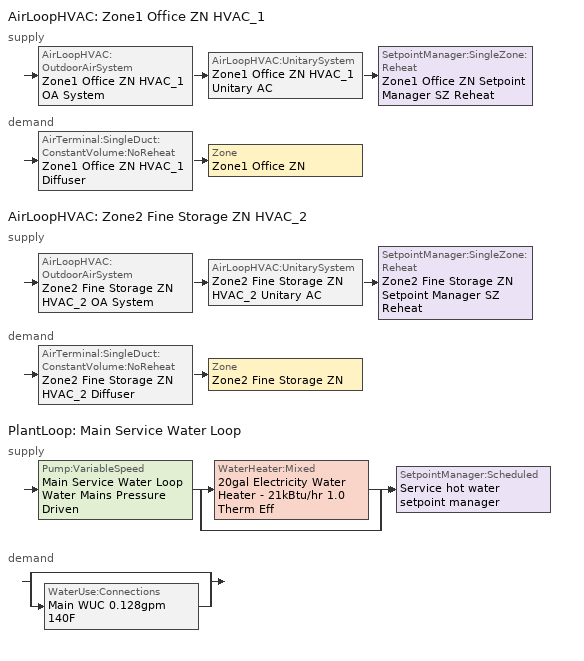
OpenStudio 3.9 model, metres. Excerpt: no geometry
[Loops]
AirLoopHVAC 'Zone1 Office ZN HVAC_1'
 supply: AirLoopHVAC:OutdoorAirSystem 'Zone1 Office ZN HVAC_1 OA System' > AirLoopHVAC:UnitarySystem 'Zone1 Office ZN HVAC_1 Unitary AC' > SetpointManager:SingleZone:Reheat 'Zone1 Office ZN Setpoint Manager SZ Reheat'
 demand: AirTerminal:SingleDuct:ConstantVolume:NoReheat 'Zone1 Office ZN HVAC_1 Diffuser' > Zone 'Zone1 Office ZN'
AirLoopHVAC 'Zone2 Fine Storage ZN HVAC_2'
 supply: AirLoopHVAC:OutdoorAirSystem 'Zone2 Fine Storage ZN HVAC_2 OA System' > AirLoopHVAC:UnitarySystem 'Zone2 Fine Storage ZN HVAC_2 Unitary AC' > SetpointManager:SingleZone:Reheat 'Zone2 Fine Storage ZN Setpoint Manager SZ Reheat'
 demand: AirTerminal:SingleDuct:ConstantVolume:NoReheat 'Zone2 Fine Storage ZN HVAC_2 Diffuser' > Zone 'Zone2 Fine Storage ZN'
PlantLoop 'Main Service Water Loop'
 supply: Pump:VariableSpeed 'Main Service Water Loop Water Mains Pressure Driven' > split
  | WaterHeater:Mixed '20gal Electricity Water Heater - 21kBtu/hr 1.0 Therm Eff'
  | bypass
  join > SetpointManager:Scheduled 'Service hot water setpoint manager'
 demand: split
  | bypass
  | WaterUse:Connections 'Main WUC 0.128gpm 140F'
[Sizing:Zone] Zone Cooling Design Supply Air Temperature Input Method=SupplyAirTemperature; Zone Cooling Design Supply Air Temperature {C}=12.7778; Zone Cooling Design Supply Air Temperature Difference {deltaC}=11.11; Zone Heating Design Supply Air Temperature Input Method=SupplyAirTemperature; Zone Heating Design Supply Air Temperature {C}=50; Zone Heating Design Supply Air Temperature Difference {deltaC}=11.11; Zone Cooling Design Supply Air Humidity Ratio {kg-H2O/kg-air}=0.0085; Zone Heating Design Supply Air Humidity Ratio {kg-H2O/kg-air}=0.008; Cooling Design Air Flow Method=DesignDay; Heating Design Air Flow Method=DesignDay; Heating Maximum Air Flow Fraction=1; Account for Dedicated Outdoor Air System=No; Dedicated Outdoor Air System Control Strategy=NeutralSupplyAir; Dedicated Outdoor Air Low Setpoint Temperature for Design {C}=autosize; Dedicated Outdoor Air High Setpoint Temperature for Design {C}=autosize; Zone Load Sizing Method=Sensible Load Only No Latent Load; Zone Latent Cooling Design Supply Air Humidity Ratio Input Method=HumidityRatioDifference; Zone Cooling Design Supply Air Humidity Ratio Difference {kgWater/kgDryAir}=0.005; Zone Latent Heating Design Supply Air Humidity Ratio Input Method=HumidityRatioDifference; Zone Humidification Design Supply Air Humidity Ratio Difference {kgWater/kgDryAir}=0.005; Sizing Option=Coincident
Zone1 Office ZN; Zone2 Fine Storage ZN
[Zone equipment]
Zone1 Office ZN: Zone1 Office ZN HVAC_1 Diffuser
Zone2 Fine Storage ZN: Zone2 Fine Storage ZN HVAC_2 Diffuser
[AirLoopHVAC] Availability Schedule=Warehouse FanSched; Design Supply Air Flow Rate {m3/s}=autosize; Design Return Air Flow Fraction of Supply Air Flow=1
Zone1 Office ZN HVAC_1; Zone2 Fine Storage ZN HVAC_2
[Sizing:System] Type of Load to Size On=Sensible; Design Outdoor Air Flow Rate {m3/s}=Autosize; Central Heating Maximum System Air Flow Ratio=1; Preheat Design Temperature {C}=7.22222; Preheat Design Humidity Ratio {kg-H2O/kg-Air}=0.008; Precool Design Temperature {C}=12.7778; Precool Design Humidity Ratio {kg-H2O/kg-Air}=0.008; Central Cooling Design Supply Air Temperature {C}=12.7778; Central Heating Design Supply Air Temperature {C}=50; Sizing Option=Coincident; 100% Outdoor Air in Cooling=No; 100% Outdoor Air in Heating=No; Central Cooling Design Supply Air Humidity Ratio {kg-H2O/kg-Air}=0.0085; Central Heating Design Supply Air Humidity Ratio {kg-H2O/kg-Air}=0.008; Cooling Design Air Flow Method=DesignDay; Heating Design Air Flow Method=DesignDay; System Outdoor Air Method=ZoneSum; Zone Maximum Outdoor Air Fraction=1; Cooling Supply Air Flow Rate Per Floor Area {m3/s-m2}=0.00996765; Cooling Fraction of Autosized Cooling Supply Air Flow Rate=1; Cooling Supply Air Flow Rate Per Unit Cooling Capacity {m3/s-W}=3.94755e-05; Heating Supply Air Flow Rate Per Floor Area {m3/s-m2}=0.00996765; Heating Fraction of Autosized Heating Supply Air Flow Rate=1; Heating Fraction of Autosized Cooling Supply Air Flow Rate=1; Heating Supply Air Flow Rate Per Unit Heating Capacity {m3/s-W}=3.15882e-05; Cooling Design Capacity Method=CoolingDesignCapacity; Cooling Design Capacity {W}=autosize; Cooling Design Capacity Per Floor Area {W/m2}=234.7; Fraction of Autosized Cooling Design Capacity=1; Heating Design Capacity Method=HeatingDesignCapacity; Heating Design Capacity {W}=autosize; Heating Design Capacity Per Floor Area {W/m2}=157; Fraction of Autosized Heating Design Capacity=1; Central Cooling Capacity Control Method=OnOff; Occupant Diversity=autosize
Zone1 Office ZN HVAC_1; Zone2 Fine Storage ZN HVAC_2
[SetpointManager:SingleZone:Reheat] Minimum Supply Air Temperature {C}=12.7778; Maximum Supply Air Temperature {C}=50
Name | Control Zone | Setpoint Node or NodeList
Zone1 Office ZN Setpoint Manager SZ Reheat | Zone1 Office ZN | Zone1 Office ZN HVAC_1 Supply Outlet Node
Zone2 Fine Storage ZN Setpoint Manager SZ Reheat | Zone2 Fine Storage ZN | Zone2 Fine Storage ZN HVAC_2 Supply Outlet Node
[Coil:Heating:Gas] Availability Schedule=Always On Discrete; Nominal Capacity {W}=AutoSize; On Cycle Parasitic Electric Load {W}=0; Off Cycle Parasitic Gas Load {W}=0
Name | Gas Burner Efficiency
Zone1 Office ZN HVAC_1 Gas Htg Coil 123kBtu/hr 0.81 AFUE | 0.81
Zone2 Fine Storage ZN HVAC_2 Gas Htg Coil 374kBtu/hr 0.8 Thermal Eff | 0.8
[Coil:Heating:Electric] Availability Schedule=Always Off Discrete; Efficiency=1; Nominal Capacity {W}=0
Zone1 Office ZN HVAC_1 No Heat; Zone2 Fine Storage ZN HVAC_2 No Heat
[Coil:Cooling:DX:TwoSpeed] Availability Schedule=Always On Discrete; Rated High Speed Total Cooling Capacity {W}=Autosize; Rated High Speed Sensible Heat Ratio=Autosize; Rated High Speed Air Flow Rate {m3/s}=Autosize; Rated High Speed Evaporator Fan Power Per Volume Flow Rate 2017 {W/(m3/s)}=773.3; Rated High Speed Evaporator Fan Power Per Volume Flow Rate 2023 {W/(m3/s)}=934.4; Unit Internal Static Air Pressure {Pa}=773.3; Total Cooling Capacity Function of Temperature Curve=CoilClgDXQRatio_fTwbToadbSI; Total Cooling Capacity Function of Flow Fraction Curve=CoilClgDXSnglQRatio_fCFMRatio; Energy Input Ratio Function of Temperature Curve=CoilClgDXEIRRatio_fTwbToadbSI; Energy Input Ratio Function of Flow Fraction Curve=CoilClgDXSnglEIRRatio_fCFMRatio; Part Load Fraction Correlation Curve=CoilClgDXEIRRatio_fQFrac; Rated Low Speed Total Cooling Capacity {W}=Autosize; Rated Low Speed Sensible Heat Ratio=0.69; Rated Low Speed Air Flow Rate {m3/s}=Autosize; Rated Low Speed Evaporator Fan Power Per Volume Flow Rate 2017 {W/(m3/s)}=773.3; Rated Low Speed Evaporator Fan Power Per Volume Flow Rate 2023 {W/(m3/s)}=934.4; Low Speed Total Cooling Capacity Function of Temperature Curve=CoilClgDXQRatio_fTwbToadbSI; Low Speed Energy Input Ratio Function of Temperature Curve=CoilClgDXEIRRatio_fTwbToadbSI; Condenser Type=AirCooled; Minimum Outdoor Dry-Bulb Temperature for Compressor Operation {C}=-25; High Speed Evaporative Condenser Effectiveness=0.9; High Speed Evaporative Condenser Air Flow Rate {m3/s}=Autosize; High Speed Evaporative Condenser Pump Rated Power Consumption {W}=Autosize; Low Speed Evaporative Condenser Effectiveness=0.9; Low Speed Evaporative Condenser Air Flow Rate {m3/s}=Autosize; Low Speed Evaporative Condenser Pump Rated Power Consumption {W}=Autosize; Basin Heater Capacity {W/K}=10; Basin Heater Setpoint Temperature {C}=2
Name | Rated High Speed COP {W/W} | Rated Low Speed COP {W/W}
Zone1 Office ZN HVAC_1 2spd DX AC Clg Coil 59kBtu/hr 13.4SEER | 3.721984 | 3.721984
Zone2 Fine Storage ZN HVAC_2 2spd DX AC Clg Coil 195kBtu/hr 14IEER | 3.60792 | 3.60792
[Fan:OnOff] Availability Schedule=Always On Discrete; Pressure Rise {Pa}=622.722; Maximum Flow Rate {m3/s}=autosize; Motor In Airstream Fraction=1
Name | Fan Total Efficiency | Motor Efficiency | Fan Power Ratio Function of Speed Ratio Curve | Fan Efficiency Ratio Function of Speed Ratio Curve
Zone1 Office ZN HVAC_1 Fan | 0.56225 | 0.865 | Fan On Off Power Curve | Fan On Off Efficiency Curve
Zone2 Fine Storage ZN HVAC_2 Fan | 0.58175 | 0.895 | Fan On Off Power Curve 1 | Fan On Off Efficiency Curve 1
[AirLoopHVAC:UnitarySystem] Control Type=Load; Dehumidification Control Type=None; Availability Schedule=Warehouse FanSched; Fan Placement=DrawThrough; DX Heating Coil Sizing Ratio=1; Use DOAS DX Cooling Coil=No; DOAS DX Cooling Coil Leaving Minimum Air Temperature {C}=2; Latent Load Control=SensibleOnlyLoadControl; Supply Air Flow Rate Method During Cooling Operation=SupplyAirFlowRate; Supply Air Flow Rate During Cooling Operation {m3/s}=Autosize; Supply Air Flow Rate Method During Heating Operation=SupplyAirFlowRate; Supply Air Flow Rate During Heating Operation {m3/s}=Autosize; Supply Air Flow Rate Method When No Cooling or Heating is Required=None; No Load Supply Air Flow Rate Control Set To Low Speed=Yes; Maximum Supply Air Temperature {C}=80; Maximum Outdoor Dry-Bulb Temperature for Supplemental Heater Operation {C}=21; Ancilliary On-Cycle Electric Power {W}=0; Ancilliary Off-Cycle Electric Power {W}=0
Name | Controlling Zone or Thermostat Location | Supply Fan | Supply Air Fan Operating Mode Schedule | Heating Coil | Cooling Coil | Supplemental Heating Coil
Zone1 Office ZN HVAC_1 Unitary AC | Zone1 Office ZN | Zone1 Office ZN HVAC_1 Fan | Warehouse FanSched - adjusted | Zone1 Office ZN HVAC_1 Gas Htg Coil 123kBtu/hr 0.81 AFUE | Zone1 Office ZN HVAC_1 2spd DX AC Clg Coil 59kBtu/hr 13.4SEER | Zone1 Office ZN HVAC_1 No Heat
Zone2 Fine Storage ZN HVAC_2 Unitary AC | Zone2 Fine Storage ZN | Zone2 Fine Storage ZN HVAC_2 Fan | Warehouse FanSched | Zone2 Fine Storage ZN HVAC_2 Gas Htg Coil 374kBtu/hr 0.8 Thermal Eff | Zone2 Fine Storage ZN HVAC_2 2spd DX AC Clg Coil 195kBtu/hr 14IEER | Zone2 Fine Storage ZN HVAC_2 No Heat
[Controller:OutdoorAir] Minimum Outdoor Air Flow Rate {m3/s}=autosize; Maximum Outdoor Air Flow Rate {m3/s}=Autosize; Economizer Control Type=DifferentialEnthalpy; Economizer Control Action Type=ModulateFlow; Lockout Type=LockoutWithHeating; Minimum Limit Type=FixedMinimum; Minimum Outdoor Air Schedule=Warehouse MinOA_MotorizedDamper_Sched; High Humidity Control=No; High Humidity Outdoor Air Flow Ratio=1; Control High Indoor Humidity Based on Outdoor Humidity Ratio=Yes; Heat Recovery Bypass Control Type=BypassWhenWithinEconomizerLimits; Economizer Operation Staging=InterlockedWithMechanicalCooling
Name | Maximum Fraction of Outdoor Air Schedule | Controller Mechanical Ventilation
Zone1 Office ZN HVAC_1 OA System Controller | ems_Zone1_Office_ZN_HVAC_1_maxOASch | Controller Mechanical Ventilation 1
Zone2 Fine Storage ZN HVAC_2 OA System Controller | ems_Zone2_Fine_Storage_ZN_HVAC_2_maxOASch | Controller Mechanical Ventilation 2
[Controller:MechanicalVentilation] Availability Schedule=Always On Discrete
Controller Mechanical Ventilation 1; Controller Mechanical Ventilation 2
[AirLoopHVAC:OutdoorAirSystem]
Name | Controller
Zone1 Office ZN HVAC_1 OA System | Zone1 Office ZN HVAC_1 OA System Controller
Zone2 Fine Storage ZN HVAC_2 OA System | Zone2 Fine Storage ZN HVAC_2 OA System Controller
[AirTerminal:SingleDuct:ConstantVolume:NoReheat] Availability Schedule=Always On Discrete; Maximum Air Flow Rate {m3/s}=AutoSize
Zone1 Office ZN HVAC_1 Diffuser; Zone2 Fine Storage ZN HVAC_2 Diffuser
[PlantLoop]
Main Service Water Loop: Glycol Concentration=0; Maximum Loop Temperature {C}=60; Minimum Loop Temperature {C}=0; Plant Loop Volume {m3}=Autocalculate; Load Distribution Scheme=Optimal
[Sizing:Plant]
Main Service Water Loop: Loop Type=Heating; Design Loop Exit Temperature {C}=60; Loop Design Temperature Difference {deltaC}=5; Sizing Option=NonCoincident; Zone Timesteps in Averaging Window=1; Coincident Sizing Factor Mode=None
[SetpointManager:Scheduled]
Service hot water setpoint manager: Control Variable=Temperature; Schedule=Service Water Loop Temp - 140F; Setpoint Node or NodeList=Main Service Water Loop Supply Outlet Node
[Pump:VariableSpeed]
Main Service Water Loop Water Mains Pressure Driven: Rated Pump Head {Pa}=0.001; Motor Efficiency=1; Coefficient 1 of the Part Load Performance Curve=0; Coefficient 2 of the Part Load Performance Curve=3.2485; Coefficient 3 of the Part Load Performance Curve=-4.7443; Coefficient 4 of the Part Load Performance Curve=2.5294; Pump Control Type=Intermittent; Skin Loss Radiative Fraction=0.5; Design Power Sizing Method=PowerPerFlowPerPressure; Design Electric Power per Unit Flow Rate {W/(m3/s)}=348701.1; Design Shaft Power per Unit Flow Rate per Unit Head {W-s/m3-Pa}=1.28205; Design Minimum Flow Rate Fraction=0
[WaterHeater:Mixed]
20gal Electricity Water Heater - 21kBtu/hr 1.0 Therm Eff: Tank Volume {m3}=0.0757082; Setpoint Temperature Schedule=Service Water Loop Temp - 140F; Deadband Temperature Difference {deltaC}=2; Maximum Temperature Limit {C}=60; Heater Control Type=Cycle; Heater Maximum Capacity {W}=6154.75; Heater Fuel Type=Electricity; Heater Thermal Efficiency=1; Off Cycle Parasitic Fuel Consumption Rate {W}=481; Off Cycle Parasitic Fuel Type=Electricity; Off Cycle Parasitic Heat Fraction to Tank=0; On Cycle Parasitic Fuel Consumption Rate {W}=481; On Cycle Parasitic Fuel Type=Electricity; On Cycle Parasitic Heat Fraction to Tank=0; Ambient Temperature Indicator=ThermalZone; Ambient Temperature Thermal Zone=Zone1 Office ZN; Off Cycle Loss Coefficient to Ambient Temperature {W/K}=1.05846; On Cycle Loss Coefficient to Ambient Temperature {W/K}=1.05846; Use Side Effectiveness=1; Source Side Effectiveness=1; Use Side Design Flow Rate {m3/s}=autosize; Source Side Design Flow Rate {m3/s}=autosize; Indirect Water Heating Recovery Time {hr}=1.5; Source Side Flow Control Mode=IndirectHeatPrimarySetpoint
[WaterHeater:Sizing]
20gal Electricity Water Heater - 21kBtu/hr 1.0 Therm Eff: Design Mode=PeakDraw; Time Storage Can Meet Peak Draw {hr}=0.538503; Time for Tank Recovery {hr}=1; Nominal Tank Volume for Autosizing Plant Connections {m3}=1
[WaterUse:Equipment:Definition]
Main 0.128gpm 140F: Peak Flow Rate {m3/s}=8.07469e-06; Target Temperature Schedule=Mixed Water At Faucet Temp - 140F; Sensible Fraction Schedule=Fraction Sensible - 0.2; Latent Fraction Schedule=Fraction Latent - 0.05
[WaterUse:Equipment]
Main Service Water Use 0.128gpm 140F: Water Use Equipment Definition=Main 0.128gpm 140F; Flow Rate Fraction Schedule=Warehouse Office DHW Schedule
[WaterUse:Connections]
Main WUC 0.128gpm 140F: Drain Water Heat Exchanger Type=None; Drain Water Heat Exchanger Destination=Plant; Water Use Equipment Name 1=Main Service Water Use 0.128gpm 140F
[Schedule:Constant]
Name | Value
Always On Discrete | 1
Always Off Discrete | 0
[Schedule:Ruleset]
Name | Default Day Schedule | Summer Design Day Schedule | Winter Design Day Schedule
Warehouse FanSched | Warehouse FanSched Default | Warehouse FanSched Summer Design Day | Warehouse FanSched Winter Design Day
Warehouse MinOA_MotorizedDamper_Sched | Warehouse MinOA_MotorizedDamper_Sched Default | Warehouse MinOA_MotorizedDamper_Sched Summer Design Day | Warehouse MinOA_MotorizedDamper_Sched Winter Design Day
Service Water Loop Temp - 140F | Service Water Loop Temp - 140F Default
Warehouse Office DHW Schedule | Warehouse Office DHW Schedule Default | Warehouse Office DHW Schedule Summer Design Day | Warehouse Office DHW Schedule Winter Design Day
Fraction Sensible - 0.2 | Fraction Sensible - 0.2 Default
Fraction Latent - 0.05 | Fraction Latent - 0.05 Default
Mixed Water At Faucet Temp - 140F | Mixed Water At Faucet Temp - 140F Default
ems_Zone1_Office_ZN_HVAC_1_maxOASch | ems_Zone1_Office_ZN_HVAC_1_maxOASch_Default
Warehouse FanSched - adjusted | Warehouse FanSched Default 1 | Warehouse FanSched Summer Design Day 1 | Warehouse FanSched Winter Design Day 1
ems_Zone2_Fine_Storage_ZN_HVAC_2_maxOASch | ems_Zone2_Fine_Storage_ZN_HVAC_2_maxOASch_Default
[Schedule:Day]
Warehouse FanSched Default; Warehouse MinOA_MotorizedDamper_Sched Default: No, 24, 0, 0
Warehouse FanSched Sat|Wkdy Day: No, 7, 0, 0, 18, 0, 1, 24, 0, 0
Warehouse FanSched Winter Design Day; Warehouse FanSched Summer Design Day; Warehouse MinOA_MotorizedDamper_Sched Winter Design Day; Warehouse MinOA_MotorizedDamper_Sched Summer Design Day; Warehouse FanSched Summer Design Day 1; Warehouse FanSched Winter Design Day 1: No, 24, 0, 1
Warehouse MinOA_MotorizedDamper_Sched Sat|Wkdy Day: No, 8, 0, 0, 18, 0, 1, 24, 0, 0
Service Water Loop Temp - 140F Default; Mixed Water At Faucet Temp - 140F Default: 24, 0, 60
Warehouse Office DHW Schedule Default; Warehouse Office DHW Schedule Winter Design Day; Warehouse Office DHW Schedule Summer Design Day: No, 6, 0, 0, 7, 0, 0.05, 8, 0, 0.101, 9, 0, 0.399, 11, 0, 0.501, 12, 0, 0.696, 13, 0, 0.9, 14, 0, 0.798, 15, 0, 0.696, 16, 0, 0.798, 17, 0, 0.297, 18, 0, 0.05, 24, 0, 0
Warehouse Office DHW Schedule Sun Day: No, 24, 0, 0.015
Fraction Sensible - 0.2 Default: 24, 0, 0.2
Fraction Latent - 0.05 Default: 24, 0, 0.05
ems_Zone1_Office_ZN_HVAC_1_maxOASch_Default; ems_Zone2_Fine_Storage_ZN_HVAC_2_maxOASch_Default: 24, 0, 0.75
Warehouse FanSched Default 1: No, 12, 0, 0, 13, 0, 0, 24, 0, 0
Warehouse FanSched Sat|Wkdy Day 1: No, 7, 0, 0, 12, 0, 1, 13, 0, 0, 18, 0, 1, 24, 0, 0
[Schedule:Rule] Rule Order=0; Date Specification Type=DateRange; Start Month=1; Start Day=1; End Month=12; End Day=31
Name | Schedule Ruleset | Day Schedule | Apply Monday | Apply Tuesday | Apply Wednesday | Apply Thursday | Apply Friday | Apply Saturday | Apply Sunday
Schedule Rule 15 | Warehouse FanSched | Warehouse FanSched Sat|Wkdy Day | Yes | Yes | Yes | Yes | Yes | Yes
Schedule Rule 16 | Warehouse MinOA_MotorizedDamper_Sched | Warehouse MinOA_MotorizedDamper_Sched Sat|Wkdy Day | Yes | Yes | Yes | Yes | Yes | Yes
Schedule Rule 17 | Warehouse Office DHW Schedule | Warehouse Office DHW Schedule Sun Day |  |  |  |  |  |  | Yes
Schedule Rule 19 | Warehouse FanSched - adjusted | Warehouse FanSched Sat|Wkdy Day 1 | Yes | Yes | Yes | Yes | Yes | Yes
[Curve:Exponent] Coefficient1 Constant=1; Coefficient2 Constant=0; Coefficient3 Constant=0; Minimum Value of x=0; Maximum Value of x=1
Fan On Off Power Curve; Fan On Off Power Curve 1
[Curve:Cubic] Maximum Value of x=1
Name | Coefficient1 Constant | Coefficient2 x | Coefficient3 x**2 | Coefficient4 x**3 | Minimum Value of x
Fan On Off Efficiency Curve; Fan On Off Efficiency Curve 1 | 1 | 0 | 0 | 0 | 0
CoilClgDXEIRRatio_fQFrac | 0 | 5.1091 | -8.5515 | 4.4744 | 0.7
[Curve:Biquadratic] Minimum Value of x=13.89; Maximum Value of x=25; Minimum Value of y=23.89; Maximum Value of y=46.11; Minimum Curve Output=0.77
Name | Coefficient1 Constant | Coefficient2 x | Coefficient3 x**2 | Coefficient4 y | Coefficient5 y**2 | Coefficient6 x*y | Maximum Curve Output
CoilClgDXQRatio_fTwbToadbSI | 0.86779 | 0.014245 | 0.000554 | -0.007569 | 3.2e-05 | -0.000191 | 1.29
CoilClgDXEIRRatio_fTwbToadbSI | 0.116709 | 0.028458 | -0.000411 | 0.021422 | 0.000162 | -0.00068 | 1.33
[Curve:Quadratic]
Name | Coefficient1 Constant | Coefficient2 x | Coefficient3 x**2 | Minimum Value of x | Maximum Value of x
CoilClgDXSnglQRatio_fCFMRatio | 0.8 | 0.2 | 0 | 0.5 | 1.5
CoilClgDXSnglEIRRatio_fCFMRatio | 1.156 | -0.1816 | 0.0256 | 0 | 1
